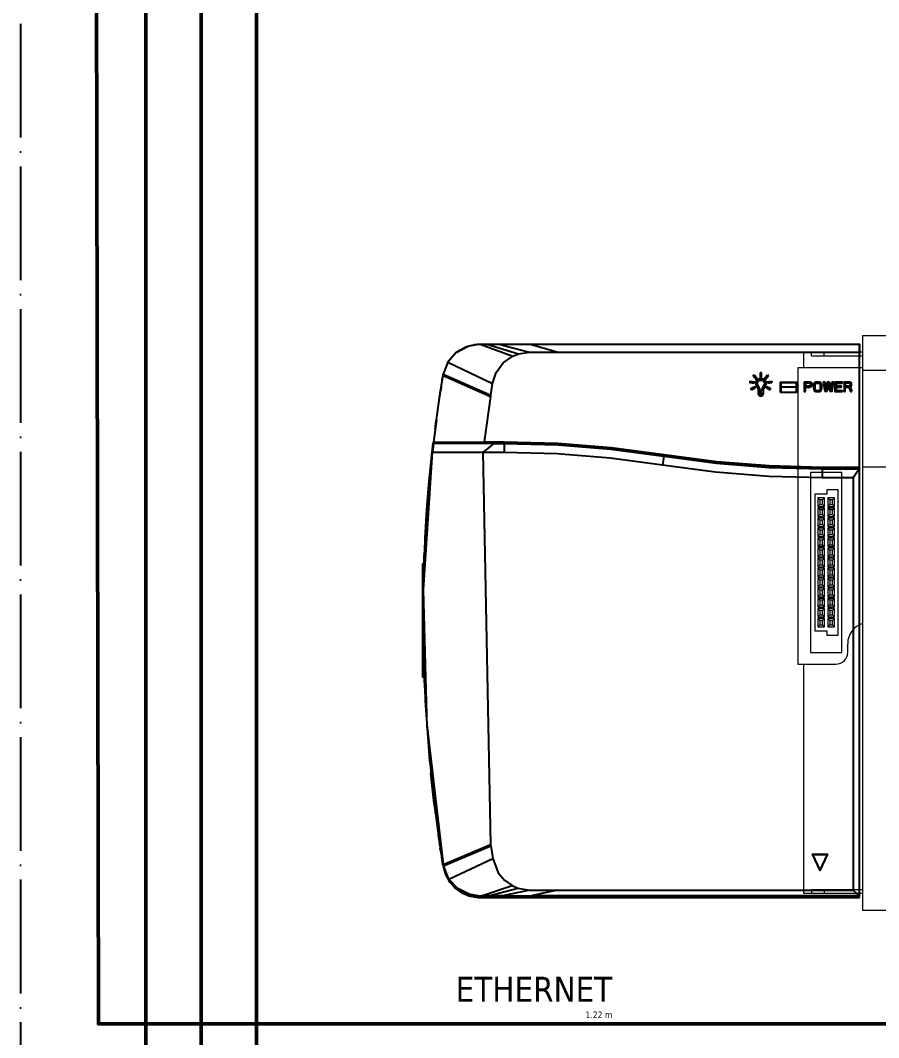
# Model space of a CAD drawing. Header units: millimetres. Extents: x 0 to 3780, y 0 to 2673.
# Drawn here: x 274.2 to 491.4, y 904.5 to 1162 of the extents above; entities that cross this region are included whole.
import ezdxf
from ezdxf.enums import TextEntityAlignment as Align

# ---------------------------------------------------------------- set-up
doc = ezdxf.new("R2010")
doc.units = ezdxf.units.MM
doc.linetypes.add('EPL_DASHDOT', pattern=[1, 0.8, -0.1, 0, -0.1])
for name, color, linetype, lineweight in [('AM_0', 7, 'Continuous', 5), ('AM_4', 3, 'Continuous', 5), ('EPLAN102', 7, 'Continuous', 5), ('EPLAN307', 134, 'EPL_DASHDOT', 5), ('EPLAN400', 5, 'Continuous', 5), ('EPLAN500', 7, 'Continuous', 5), ('EPLAN501', 7, 'Continuous', 5), ('EPLAN502', 7, 'Continuous', 5), ('EPLAN503', 7, 'Continuous', 5), ('EPLAN504', 7, 'Continuous', 5), ('EPLAN700', 12, 'Continuous', 5), ('EPLAN710', 5, 'Continuous', 5), ('EPLAN714', 7, 'Continuous', 5)]:
    doc.layers.add(name, color=color, linetype=linetype, lineweight=lineweight)
doc.styles.add('Tahoma', font='')
doc.styles.get('Tahoma').set_extended_font_data('Tahoma')

# ---------------------------------------------------------------- blocks, each defined once
blk = doc.blocks.new('EPLSYM_LibrarySPECIAL_Symbol2_Variant0_Placement1')
at = {"layer": 'EPLAN307', "lineweight": 25, "ltscale": 36}
blk.add_lwpolyline([(0, -1238.76), (720, -1238.76), (720, 0), (0, 0)], close=True, dxfattribs=at)
at = {"layer": 'EPLAN400', "color": 5, "style": 'Tahoma'}
blk.add_attdef('88_20010', text='', height=2.26, dxfattribs=at).set_placement((-1.5, -0.95), align=Align.TOP_RIGHT)
at = {"layer": 'EPLAN500', "color": 7, "style": 'Tahoma'}
blk.add_attdef('88_20027', text='', height=1.63, dxfattribs=at).set_placement((-1.5, -4.58), align=Align.TOP_RIGHT)
at = {"layer": 'EPLAN501', "color": 7, "style": 'Tahoma'}
blk.add_attdef('88_20011', text='', height=18.06, dxfattribs=at).set_placement((-1.5, -13.26), align=Align.TOP_RIGHT)
at = {"layer": 'EPLAN502', "color": 7, "style": 'Tahoma'}
blk.add_attdef('88_20025', text='', height=1.63, dxfattribs=at).set_placement((-1.5, -12.68), align=Align.TOP_RIGHT)
at = {"layer": 'EPLAN503', "color": 7, "style": 'Tahoma'}
blk.add_attdef('88_20024', text='', height=1.63, dxfattribs=at).set_placement((-1.5, -15.38), align=Align.TOP_RIGHT)
at = {"layer": 'EPLAN504', "color": 7, "style": 'Tahoma'}
blk.add_attdef('88_20901[1]', text='', height=1.63, dxfattribs=at).set_placement((-1.5, -7.28), align=Align.TOP_RIGHT)
blk = doc.blocks.new('EPLSYM_LibrarySPECIAL_Symbol202_Variant0_Placement43_3')
at = {"layer": 'EPLAN700', "color": 3, "lineweight": 50, "ltscale": 36}
blk.add_lwpolyline([(0, 0), (-0.29, -62.07), (-262.29, -62.07), (-263.05, 331.62), (235.56, 331.75)], dxfattribs=at)
at = {"layer": 'EPLAN710', "color": 5, "style": 'Tahoma'}
blk.add_attdef('17_20010', text='', height=2.26, dxfattribs=at).set_placement((-1, 9.1), align=Align.BOTTOM_LEFT)
at = {"layer": 'EPLAN714', "color": 7, "style": 'Tahoma'}
for tag, height, p in [('17_20027', 6.32, (-1, 6.4)), ('17_20250', 1.63, (-1, 3.7)), ('17_20011', 1.63, (-1, 1))]:
    blk.add_attdef(tag, text='', height=height, dxfattribs=at).set_placement(p, align=Align.BOTTOM_RIGHT)
blk = doc.blocks.new('EPLSYM_LibrarySPECIAL_Symbol202_Variant0_Placement43_9')
at = {"layer": 'EPLAN700', "color": 3, "lineweight": 50, "ltscale": 36}
blk.add_lwpolyline([(0, 0), (-0.77, -57.46), (-212.77, -57.46), (-212.77, 574.54), (273.07, 574.39)], dxfattribs=at)
at = {"layer": 'EPLAN710', "color": 5, "style": 'Tahoma'}
blk.add_attdef('17_20010', text='', height=2.26, dxfattribs=at).set_placement((-1, 9.1), align=Align.BOTTOM_LEFT)
at = {"layer": 'EPLAN714', "color": 7, "style": 'Tahoma'}
for tag, height, p in [('17_20027', 6.32, (-1, 6.4)), ('17_20250', 1.63, (-1, 3.7)), ('17_20011', 1.63, (-1, 1))]:
    blk.add_attdef(tag, text='', height=height, dxfattribs=at).set_placement(p, align=Align.BOTTOM_RIGHT)
blk = doc.blocks.new('EPLSYM_LibrarySPECIAL_Symbol202_Variant0_Placement43_10')
at = {"layer": 'EPLAN700', "color": 3, "lineweight": 50, "ltscale": 36}
blk.add_lwpolyline([(0, 0), (0, -80.23), (-197.18, -80.23), (-197.18, 776.99), (276.8, 776.99)], dxfattribs=at)
at = {"layer": 'EPLAN710', "color": 5, "style": 'Tahoma'}
blk.add_attdef('17_20010', text='', height=2.26, dxfattribs=at).set_placement((-1, 9.1), align=Align.BOTTOM_LEFT)
at = {"layer": 'EPLAN714', "color": 7, "style": 'Tahoma'}
for tag, height, p in [('17_20027', 6.32, (-1, 6.4)), ('17_20250', 1.63, (-1, 3.7)), ('17_20011', 1.63, (-1, 1))]:
    blk.add_attdef(tag, text='', height=height, dxfattribs=at).set_placement(p, align=Align.BOTTOM_RIGHT)
blk = doc.blocks.new('EPLSYM_LibrarySPECIAL_Symbol202_Variant0_Placement43_11')
at = {"layer": 'EPLAN700', "color": 3, "lineweight": 50, "ltscale": 36}
blk.add_lwpolyline([(0, 0), (0, -85.95), (-183.51, -85.95), (-183.51, 1000.05), (276.49, 1002.05)], dxfattribs=at)
at = {"layer": 'EPLAN710', "color": 5, "style": 'Tahoma'}
blk.add_attdef('17_20010', text='', height=2.26, dxfattribs=at).set_placement((-1, 9.1), align=Align.BOTTOM_LEFT)
at = {"layer": 'EPLAN714', "color": 7, "style": 'Tahoma'}
for tag, height, p in [('17_20027', 6.32, (-1, 6.4)), ('17_20250', 1.63, (-1, 3.7)), ('17_20011', 1.63, (-1, 1))]:
    blk.add_attdef(tag, text='', height=height, dxfattribs=at).set_placement(p, align=Align.BOTTOM_RIGHT)

msp = doc.modelspace()

# ---------------------------------------------------------------- linework, layer by layer
at = {"layer": 'AM_0'}
for p, q in [((497.23, 1082.08), (487.33, 1082.08)), ((487.33, 1082.08), (487.33, 936.8)), ((472.43, 1078.03), (472.43, 1074.02)), ((472.43, 1078.03), (487.33, 1078.03)), ((474.43, 1077.03), (474.43, 1078.03)), ((474.43, 1077.03), (487.33, 1077.03)), ((487.33, 1074.02), (470.93, 1074.02)), ((470.93, 1074.02), (470.93, 999.03)), ((497.23, 1073.38), (487.33, 1073.38)), ((487.33, 1048.99), (497.23, 1048.99)), ((482.09, 1047.55), (474.14, 1047.55)), ((474.14, 1047.55), (474.14, 1001.96)), ((482.09, 1001.96), (482.09, 1047.55)), ((481.19, 1043.12), (478.27, 1043.12)), ((478.27, 1043.12), (478.27, 1042.08)), ((481.19, 1006.39), (481.19, 1043.12)), ((475.27, 1042.08), (475.27, 1007.43)), ((478.27, 1042.08), (475.27, 1042.08)), ((476.52, 1040.58), (476.02, 1041.08)), ((476.02, 1041.08), (476.02, 1038.92)), ((477.67, 1041.08), (476.02, 1041.08)), ((476.52, 1040.58), (476.52, 1039.42)), ((477.18, 1040.58), (476.52, 1040.58)), ((477.18, 1040.58), (477.67, 1041.08)), ((477.18, 1039.42), (477.18, 1040.58)), ((477.67, 1038.92), (477.67, 1041.08)), ((480.21, 1041.08), (478.56, 1041.08)), ((478.56, 1041.08), (478.56, 1038.92)), ((479.06, 1040.58), (478.56, 1041.08)), ((479.72, 1040.58), (479.06, 1040.58)), ((479.06, 1040.58), (479.06, 1039.42)), ((479.72, 1040.58), (480.21, 1041.08)), ((479.72, 1039.42), (479.72, 1040.58)), ((480.21, 1038.92), (480.21, 1041.08)), ((476.52, 1039.42), (476.02, 1038.92)), ((476.02, 1038.92), (477.67, 1038.92)), ((476.02, 1038.54), (476.02, 1036.38)), ((477.67, 1038.54), (476.02, 1038.54)), ((476.52, 1038.04), (476.02, 1038.54)), ((476.52, 1039.42), (477.18, 1039.42)), ((476.52, 1038.04), (476.52, 1036.88)), ((477.18, 1038.04), (476.52, 1038.04)), ((477.18, 1039.42), (477.67, 1038.92)), ((477.18, 1038.04), (477.67, 1038.54)), ((477.18, 1036.88), (477.18, 1038.04)), ((477.67, 1036.38), (477.67, 1038.54)), ((479.06, 1039.42), (478.56, 1038.92)), ((478.56, 1038.92), (480.21, 1038.92)), ((478.56, 1038.54), (478.56, 1036.38)), ((480.21, 1038.54), (478.56, 1038.54)), ((479.06, 1038.04), (478.56, 1038.54)), ((479.06, 1039.42), (479.72, 1039.42)), ((479.06, 1038.04), (479.06, 1036.88)), ((479.72, 1038.04), (479.06, 1038.04)), ((479.72, 1039.42), (480.21, 1038.92)), ((479.72, 1038.04), (480.21, 1038.54)), ((479.72, 1036.88), (479.72, 1038.04)), ((480.21, 1036.38), (480.21, 1038.54)), ((476.52, 1036.88), (476.02, 1036.38)), ((476.02, 1036.38), (477.67, 1036.38)), ((476.02, 1036), (476.02, 1033.84)), ((477.67, 1036), (476.02, 1036)), ((476.52, 1035.5), (476.02, 1036)), ((476.52, 1036.88), (477.18, 1036.88)), ((476.52, 1035.5), (476.52, 1034.34)), ((477.18, 1035.5), (476.52, 1035.5)), ((477.18, 1036.88), (477.67, 1036.38)), ((477.18, 1035.5), (477.67, 1036)), ((477.18, 1034.34), (477.18, 1035.5)), ((477.67, 1033.84), (477.67, 1036)), ((479.06, 1036.88), (478.56, 1036.38)), ((478.56, 1036.38), (480.21, 1036.38)), ((479.06, 1035.5), (478.56, 1036)), ((478.56, 1036), (478.56, 1033.84)), ((480.21, 1036), (478.56, 1036)), ((479.06, 1036.88), (479.72, 1036.88)), ((479.06, 1035.5), (479.06, 1034.34)), ((479.72, 1035.5), (479.06, 1035.5)), ((479.72, 1036.88), (480.21, 1036.38)), ((479.72, 1035.5), (480.21, 1036)), ((479.72, 1034.34), (479.72, 1035.5)), ((480.21, 1033.84), (480.21, 1036)), ((476.52, 1034.34), (476.02, 1033.84)), ((476.02, 1033.84), (477.67, 1033.84)), ((476.02, 1033.46), (476.02, 1031.3)), ((477.67, 1033.46), (476.02, 1033.46)), ((476.52, 1032.96), (476.02, 1033.46)), ((476.52, 1034.34), (477.18, 1034.34)), ((476.52, 1032.96), (476.52, 1031.8)), ((477.18, 1032.96), (476.52, 1032.96)), ((477.18, 1034.34), (477.67, 1033.84)), ((477.18, 1032.96), (477.67, 1033.46)), ((477.18, 1031.8), (477.18, 1032.96)), ((477.67, 1031.3), (477.67, 1033.46)), ((479.06, 1034.34), (478.56, 1033.84)), ((478.56, 1033.84), (480.21, 1033.84)), ((480.21, 1033.46), (478.56, 1033.46)), ((478.56, 1033.46), (478.56, 1031.3)), ((479.06, 1032.96), (478.56, 1033.46)), ((479.06, 1034.34), (479.72, 1034.34)), ((479.72, 1032.96), (479.06, 1032.96)), ((479.06, 1032.96), (479.06, 1031.8)), ((479.72, 1034.34), (480.21, 1033.84)), ((479.72, 1032.96), (480.21, 1033.46)), ((479.72, 1031.8), (479.72, 1032.96)), ((480.21, 1031.3), (480.21, 1033.46)), ((476.52, 1031.8), (476.02, 1031.3)), ((476.02, 1031.3), (477.67, 1031.3)), ((476.52, 1030.42), (476.02, 1030.92)), ((476.02, 1030.92), (476.02, 1028.76)), ((477.67, 1030.92), (476.02, 1030.92)), ((476.52, 1031.8), (477.18, 1031.8)), ((476.52, 1030.42), (476.52, 1029.26)), ((477.18, 1030.42), (476.52, 1030.42)), ((477.18, 1031.8), (477.67, 1031.3)), ((477.18, 1030.42), (477.67, 1030.92)), ((477.18, 1029.26), (477.18, 1030.42)), ((477.67, 1028.76), (477.67, 1030.92)), ((479.06, 1031.8), (478.56, 1031.3)), ((478.56, 1031.3), (480.21, 1031.3)), ((478.56, 1030.92), (478.56, 1028.76)), ((480.21, 1030.92), (478.56, 1030.92)), ((479.06, 1030.42), (478.56, 1030.92)), ((479.06, 1031.8), (479.72, 1031.8)), ((479.06, 1030.42), (479.06, 1029.26)), ((479.72, 1030.42), (479.06, 1030.42)), ((479.72, 1031.8), (480.21, 1031.3)), ((479.72, 1030.42), (480.21, 1030.92)), ((479.72, 1029.26), (479.72, 1030.42)), ((480.21, 1028.76), (480.21, 1030.92)), ((476.52, 1029.26), (476.02, 1028.76)), ((476.02, 1028.76), (477.67, 1028.76)), ((476.02, 1028.38), (476.02, 1026.22)), ((477.67, 1028.38), (476.02, 1028.38)), ((476.52, 1027.88), (476.02, 1028.38)), ((476.52, 1029.26), (477.18, 1029.26)), ((476.52, 1027.88), (476.52, 1026.72)), ((477.18, 1027.88), (476.52, 1027.88)), ((477.18, 1029.26), (477.67, 1028.76)), ((477.18, 1027.88), (477.67, 1028.38)), ((477.18, 1026.72), (477.18, 1027.88)), ((477.67, 1026.22), (477.67, 1028.38)), ((479.06, 1029.26), (478.56, 1028.76)), ((478.56, 1028.76), (480.21, 1028.76)), ((480.21, 1028.38), (478.56, 1028.38)), ((478.56, 1028.38), (478.56, 1026.22)), ((479.06, 1027.88), (478.56, 1028.38)), ((479.06, 1029.26), (479.72, 1029.26)), ((479.72, 1027.88), (479.06, 1027.88)), ((479.06, 1027.88), (479.06, 1026.72)), ((479.72, 1029.26), (480.21, 1028.76)), ((479.72, 1027.88), (480.21, 1028.38)), ((479.72, 1026.72), (479.72, 1027.88)), ((480.21, 1026.22), (480.21, 1028.38)), ((476.52, 1026.72), (476.02, 1026.22)), ((476.02, 1026.22), (477.67, 1026.22)), ((477.67, 1025.84), (476.02, 1025.84)), ((476.02, 1025.84), (476.02, 1023.68)), ((476.52, 1025.34), (476.02, 1025.84)), ((476.52, 1026.72), (477.18, 1026.72)), ((477.18, 1025.34), (476.52, 1025.34)), ((476.52, 1025.34), (476.52, 1024.18)), ((477.18, 1026.72), (477.67, 1026.22)), ((477.18, 1025.34), (477.67, 1025.84)), ((477.18, 1024.18), (477.18, 1025.34)), ((477.67, 1023.68), (477.67, 1025.84)), ((479.06, 1026.72), (478.56, 1026.22)), ((478.56, 1026.22), (480.21, 1026.22)), ((479.06, 1025.34), (478.56, 1025.84)), ((478.56, 1025.84), (478.56, 1023.68)), ((480.21, 1025.84), (478.56, 1025.84)), ((479.06, 1026.72), (479.72, 1026.72)), ((479.06, 1025.34), (479.06, 1024.18)), ((479.72, 1025.34), (479.06, 1025.34)), ((479.72, 1026.72), (480.21, 1026.22)), ((479.72, 1025.34), (480.21, 1025.84)), ((479.72, 1024.18), (479.72, 1025.34)), ((480.21, 1023.68), (480.21, 1025.84)), ((476.52, 1024.18), (476.02, 1023.68)), ((476.02, 1023.68), (477.67, 1023.68)), ((476.52, 1022.8), (476.02, 1023.3)), ((476.02, 1023.3), (476.02, 1021.14)), ((477.67, 1023.3), (476.02, 1023.3)), ((476.52, 1024.18), (477.18, 1024.18)), ((476.52, 1022.8), (476.52, 1021.64)), ((477.18, 1022.8), (476.52, 1022.8)), ((477.18, 1024.18), (477.67, 1023.68)), ((477.18, 1022.8), (477.67, 1023.3)), ((477.18, 1021.64), (477.18, 1022.8)), ((477.67, 1021.14), (477.67, 1023.3)), ((479.06, 1024.18), (478.56, 1023.68)), ((478.56, 1023.68), (480.21, 1023.68)), ((480.21, 1023.3), (478.56, 1023.3)), ((478.56, 1023.3), (478.56, 1021.14)), ((479.06, 1022.8), (478.56, 1023.3)), ((479.06, 1024.18), (479.72, 1024.18)), ((479.72, 1022.8), (479.06, 1022.8)), ((479.06, 1022.8), (479.06, 1021.64)), ((479.72, 1024.18), (480.21, 1023.68)), ((479.72, 1022.8), (480.21, 1023.3)), ((479.72, 1021.64), (479.72, 1022.8)), ((480.21, 1021.14), (480.21, 1023.3)), ((476.52, 1021.64), (476.02, 1021.14)), ((476.02, 1021.14), (477.67, 1021.14)), ((476.02, 1020.76), (476.02, 1018.6)), ((477.67, 1020.76), (476.02, 1020.76)), ((476.52, 1020.26), (476.02, 1020.76)), ((476.52, 1021.64), (477.18, 1021.64)), ((476.52, 1020.26), (476.52, 1019.1)), ((477.18, 1020.26), (476.52, 1020.26)), ((477.18, 1021.64), (477.67, 1021.14)), ((477.18, 1020.26), (477.67, 1020.76)), ((477.18, 1019.1), (477.18, 1020.26)), ((477.67, 1018.6), (477.67, 1020.76)), ((479.06, 1021.64), (478.56, 1021.14)), ((478.56, 1021.14), (480.21, 1021.14)), ((478.56, 1020.76), (478.56, 1018.6)), ((480.21, 1020.76), (478.56, 1020.76)), ((479.06, 1020.26), (478.56, 1020.76)), ((479.06, 1021.64), (479.72, 1021.64)), ((479.06, 1020.26), (479.06, 1019.1)), ((479.72, 1020.26), (479.06, 1020.26)), ((479.72, 1021.64), (480.21, 1021.14)), ((479.72, 1020.26), (480.21, 1020.76)), ((479.72, 1019.1), (479.72, 1020.26)), ((480.21, 1018.6), (480.21, 1020.76)), ((476.52, 1019.1), (476.02, 1018.6)), ((476.02, 1018.6), (477.67, 1018.6)), ((477.67, 1018.22), (476.02, 1018.22)), ((476.02, 1018.22), (476.02, 1016.06)), ((476.52, 1017.72), (476.02, 1018.22)), ((476.52, 1019.1), (477.18, 1019.1)), ((477.18, 1017.72), (476.52, 1017.72)), ((476.52, 1017.72), (476.52, 1016.56)), ((477.18, 1019.1), (477.67, 1018.6)), ((477.18, 1017.72), (477.67, 1018.22)), ((477.18, 1016.56), (477.18, 1017.72)), ((477.67, 1016.06), (477.67, 1018.22)), ((479.06, 1019.1), (478.56, 1018.6)), ((478.56, 1018.6), (480.21, 1018.6)), ((480.21, 1018.22), (478.56, 1018.22)), ((478.56, 1018.22), (478.56, 1016.06)), ((479.06, 1017.72), (478.56, 1018.22)), ((479.06, 1019.1), (479.72, 1019.1)), ((479.72, 1017.72), (479.06, 1017.72)), ((479.06, 1017.72), (479.06, 1016.56)), ((479.72, 1019.1), (480.21, 1018.6)), ((479.72, 1017.72), (480.21, 1018.22)), ((479.72, 1016.56), (479.72, 1017.72)), ((480.21, 1016.06), (480.21, 1018.22)), ((476.52, 1016.56), (476.02, 1016.06)), ((476.02, 1016.06), (477.67, 1016.06)), ((476.52, 1015.18), (476.02, 1015.68)), ((476.02, 1015.68), (476.02, 1013.52)), ((477.67, 1015.68), (476.02, 1015.68)), ((476.52, 1016.56), (477.18, 1016.56)), ((477.18, 1015.18), (476.52, 1015.18)), ((476.52, 1015.18), (476.52, 1014.02)), ((477.18, 1016.56), (477.67, 1016.06)), ((477.18, 1015.18), (477.67, 1015.68)), ((477.18, 1014.02), (477.18, 1015.18)), ((477.67, 1013.52), (477.67, 1015.68)), ((479.06, 1016.56), (478.56, 1016.06)), ((478.56, 1016.06), (480.21, 1016.06)), ((480.21, 1015.68), (478.56, 1015.68)), ((478.56, 1015.68), (478.56, 1013.52)), ((479.06, 1015.18), (478.56, 1015.68)), ((479.06, 1016.56), (479.72, 1016.56)), ((479.72, 1015.18), (479.06, 1015.18)), ((479.06, 1015.18), (479.06, 1014.02)), ((479.72, 1016.56), (480.21, 1016.06)), ((479.72, 1015.18), (480.21, 1015.68)), ((479.72, 1014.02), (479.72, 1015.18)), ((480.21, 1013.52), (480.21, 1015.68)), ((476.52, 1014.02), (476.02, 1013.52)), ((476.02, 1013.52), (477.67, 1013.52)), ((477.67, 1013.14), (476.02, 1013.14)), ((476.02, 1013.14), (476.02, 1010.98)), ((476.52, 1012.64), (476.02, 1013.14)), ((476.52, 1014.02), (477.18, 1014.02)), ((477.18, 1012.64), (476.52, 1012.64)), ((476.52, 1012.64), (476.52, 1011.48)), ((477.18, 1014.02), (477.67, 1013.52)), ((477.18, 1012.64), (477.67, 1013.14)), ((477.18, 1011.48), (477.18, 1012.64)), ((477.67, 1010.98), (477.67, 1013.14)), ((479.06, 1014.02), (478.56, 1013.52)), ((478.56, 1013.52), (480.21, 1013.52)), ((480.21, 1013.14), (478.56, 1013.14)), ((478.56, 1013.14), (478.56, 1010.98)), ((479.06, 1012.64), (478.56, 1013.14)), ((479.06, 1014.02), (479.72, 1014.02)), ((479.72, 1012.64), (479.06, 1012.64)), ((479.06, 1012.64), (479.06, 1011.48)), ((479.72, 1014.02), (480.21, 1013.52)), ((479.72, 1012.64), (480.21, 1013.14)), ((479.72, 1011.48), (479.72, 1012.64)), ((480.21, 1010.98), (480.21, 1013.14)), ((476.52, 1011.48), (476.02, 1010.98)), ((476.02, 1010.98), (477.67, 1010.98)), ((476.02, 1010.6), (476.02, 1008.44)), ((477.67, 1010.6), (476.02, 1010.6)), ((476.52, 1010.1), (476.02, 1010.6)), ((476.52, 1011.48), (477.18, 1011.48)), ((476.52, 1010.1), (476.52, 1008.94)), ((477.18, 1010.1), (476.52, 1010.1)), ((477.18, 1011.48), (477.67, 1010.98)), ((477.18, 1010.1), (477.67, 1010.6)), ((477.18, 1008.94), (477.18, 1010.1)), ((477.67, 1008.44), (477.67, 1010.6)), ((479.06, 1011.48), (478.56, 1010.98)), ((478.56, 1010.98), (480.21, 1010.98)), ((480.21, 1010.6), (478.56, 1010.6)), ((478.56, 1010.6), (478.56, 1008.44)), ((479.06, 1010.1), (478.56, 1010.6)), ((479.06, 1011.48), (479.72, 1011.48)), ((479.72, 1010.1), (479.06, 1010.1)), ((479.06, 1010.1), (479.06, 1008.94)), ((479.72, 1011.48), (480.21, 1010.98)), ((479.72, 1010.1), (480.21, 1010.6)), ((479.72, 1008.94), (479.72, 1010.1)), ((480.21, 1008.44), (480.21, 1010.6)), ((475.27, 1007.43), (478.27, 1007.43)), ((476.52, 1008.94), (476.02, 1008.44)), ((476.02, 1008.44), (477.67, 1008.44)), ((476.52, 1008.94), (477.18, 1008.94)), ((477.18, 1008.94), (477.67, 1008.44)), ((478.27, 1007.43), (478.27, 1006.39)), ((479.06, 1008.94), (478.56, 1008.44)), ((478.56, 1008.44), (480.21, 1008.44)), ((479.06, 1008.94), (479.72, 1008.94)), ((479.72, 1008.94), (480.21, 1008.44)), ((478.27, 1006.39), (481.19, 1006.39)), ((483.58, 1002.03), (483.58, 1004.2)), ((474.14, 1001.96), (482.09, 1001.96)), ((470.93, 999.03), (480.58, 999.03)), ((472.43, 999.03), (472.43, 941.03)), ((472.43, 941.03), (487.33, 941.03)), ((474.43, 942.03), (487.33, 942.03)), ((474.43, 942.03), (474.43, 941.03)), ((487.33, 936.8), (497.23, 936.8))]:
    msp.add_line(p, q, dxfattribs=at)
for centre, radius, start, end in [((488.93, 1004.2), 5.35, 107.4015, 180), ((480.58, 1002.03), 3, 270, 0)]:
    msp.add_arc(centre, radius, start, end, dxfattribs=at)
at = {"layer": 'AM_4'}
for p, q in [((477.61, 1077.03), (477.61, 1078.03)), ((477.61, 942.03), (477.61, 941.03))]:
    msp.add_line(p, q, dxfattribs=at)
at = {"layer": 'EPLAN102', "lineweight": 25, "ltscale": 36}
for p, q in [((385.82, 1078.6), (386.26, 1078.97)), ((386.91, 1079.19), (387.13, 1079.36)), ((387.3, 1079.43), (387.37, 1079.45)), ((387.43, 1079.47), (387.51, 1079.5)), ((387.51, 1079.5), (387.56, 1079.51)), ((387.81, 1079.59), (389.05, 1079.88)), ((388.12, 1079.66), (388.59, 1079.79)), ((388.59, 1079.79), (388.88, 1079.84)), ((389.21, 1079.89), (389.55, 1079.95)), ((390.55, 1080), (486.59, 1080)), ((390.55, 1080), (398.83, 1076.99)), ((391.09, 1080), (391.59, 1080)), ((392.24, 1080), (400.28, 1077.57)), ((392.75, 1080), (393.07, 1080)), ((395.34, 1080), (403.1, 1078)), ((398.59, 1080), (399.59, 1080)), ((402.09, 1080), (403.09, 1080)), ((403.24, 1080), (410.34, 1078)), ((411.09, 1080), (412.09, 1080)), ((414.59, 1080), (424.59, 1080)), ((427.09, 1080), (437.09, 1080)), ((439.59, 1080), (449.59, 1080)), ((382.89, 1076.12), (384.55, 1077.86)), ((396.42, 1075.26), (398.83, 1076.99)), ((398.83, 1076.99), (400.28, 1077.57)), ((400.28, 1077.57), (403.1, 1078)), ((403.1, 1078), (486.59, 1078)), ((382.42, 1075.42), (382.89, 1076.12)), ((380.3, 1066.46), (381.18, 1072.05)), ((459.92, 1072.28), (460.65, 1071.4)), ((460.38, 1071.17), (460.65, 1071.4)), ((460.67, 1070.94), (461.26, 1071.28)), ((461.26, 1071.28), (461.93, 1071.28)), ((461.41, 1072.82), (461.77, 1072.82)), ((461.77, 1071.68), (461.77, 1072.82)), ((461.93, 1071.28), (462.52, 1070.94)), ((462.81, 1071.17), (463.55, 1072.04)), ((463.27, 1072.28), (463.55, 1072.04)), ((380.73, 1069.24), (380.86, 1070.1)), ((380.86, 1070.1), (380.97, 1070.73)), ((380.86, 1070.1), (380.97, 1070.73)), ((458.85, 1070.67), (459.97, 1070.47)), ((459.24, 1068.43), (460.23, 1069)), ((459.91, 1070.11), (459.97, 1070.47)), ((460.05, 1069.32), (460.23, 1069)), ((460.33, 1070.37), (460.67, 1070.94)), ((460.63, 1069.1), (460.8, 1068.87)), ((460.67, 1070.27), (460.92, 1070.69)), ((460.8, 1068.87), (460.9, 1068.61)), ((460.89, 1069.35), (461.11, 1069.04)), ((460.9, 1068.61), (460.93, 1068.32)), ((460.92, 1070.69), (461.35, 1070.93)), ((461.35, 1070.93), (461.84, 1070.93)), ((461.84, 1070.93), (462.27, 1070.69)), ((461.94, 1068.69), (462.08, 1069.04)), ((462.08, 1069.04), (462.3, 1069.35)), ((462.27, 1070.69), (462.52, 1070.27)), ((462.29, 1068.61), (462.39, 1068.87)), ((462.3, 1069.35), (462.53, 1069.78)), ((462.39, 1068.87), (462.56, 1069.1)), ((462.52, 1070.94), (462.86, 1070.37)), ((462.52, 1070.27), (462.53, 1069.78)), ((462.56, 1069.1), (462.88, 1069.69)), ((462.86, 1070.37), (462.88, 1069.69)), ((463.14, 1069.32), (464.13, 1068.75)), ((463.28, 1070.11), (464.4, 1070.31)), ((463.95, 1068.43), (464.13, 1068.75)), ((464.34, 1070.67), (464.4, 1070.31)), ((466.59, 1067.87), (466.59, 1070.37)), ((466.62, 1069.24), (470.57, 1069.24)), ((472.59, 1070.49), (473.84, 1070.49)), ((472.91, 1070.22), (473.9, 1070.22)), ((473.84, 1070.49), (474.11, 1070.44)), ((473.84, 1069.11), (474.11, 1069.16)), ((473.9, 1070.22), (474.05, 1070.17)), ((473.9, 1069.43), (474.05, 1069.48)), ((474.05, 1070.17), (474.16, 1070.06)), ((474.05, 1069.48), (474.16, 1069.59)), ((474.11, 1070.44), (474.31, 1070.28)), ((474.11, 1069.16), (474.31, 1069.32)), ((474.94, 1069.64), (474.99, 1069.9)), ((474.99, 1069.9), (475.09, 1070.12)), ((474.99, 1068.58), (475.09, 1068.36)), ((475.09, 1070.12), (475.3, 1070.33)), ((475.25, 1069.64), (475.3, 1069.85)), ((475.3, 1070.33), (475.51, 1070.44)), ((475.3, 1069.85), (475.41, 1070.01)), ((475.3, 1068.63), (475.41, 1068.47)), ((475.41, 1070.01), (475.56, 1070.12)), ((475.41, 1068.47), (475.56, 1068.36)), ((475.51, 1070.44), (475.77, 1070.49)), ((475.56, 1070.12), (475.77, 1070.17)), ((475.77, 1070.49), (476.19, 1070.49)), ((475.77, 1070.17), (476.19, 1070.17)), ((476.19, 1070.49), (476.45, 1070.44)), ((476.19, 1070.17), (476.4, 1070.12)), ((476.4, 1070.12), (476.55, 1070.01)), ((476.4, 1068.36), (476.55, 1068.47)), ((476.45, 1070.44), (476.66, 1070.33)), ((476.55, 1070.01), (476.66, 1069.85)), ((476.55, 1068.47), (476.66, 1068.63)), ((476.66, 1070.33), (476.87, 1070.12)), ((476.66, 1069.85), (476.71, 1069.64)), ((476.66, 1068.63), (476.71, 1068.84)), ((476.71, 1068.84), (476.71, 1069.64)), ((480.36, 1070.49), (482.23, 1070.49)), ((480.67, 1070.17), (482.23, 1070.17)), ((480.67, 1069.16), (482.02, 1069.16)), ((482.02, 1069.16), (482.02, 1069.48)), ((482.23, 1070.17), (482.23, 1070.49)), ((482.65, 1070.49), (483.9, 1070.49)), ((482.96, 1070.22), (483.95, 1070.22)), ((483.84, 1069.11), (484.26, 1067.99)), ((483.9, 1070.49), (484.16, 1070.44)), ((483.95, 1070.22), (484.11, 1070.17)), ((483.95, 1069.43), (484.11, 1069.48)), ((484.11, 1070.17), (484.21, 1070.06)), ((484.11, 1069.48), (484.21, 1069.59)), ((484.16, 1070.44), (484.37, 1070.28)), ((484.21, 1070.06), (484.26, 1069.9)), ((484.21, 1069.59), (484.26, 1069.75)), ((484.26, 1069.75), (484.26, 1069.9)), ((379.5, 1060.86), (380.3, 1066.46)), ((380.03, 1064.54), (380.29, 1066.38)), ((380.29, 1066.38), (380.3, 1066.43)), ((380.31, 1066.53), (380.44, 1067.37)), ((380.42, 1067.22), (380.46, 1067.52)), ((461.26, 1066.91), (461.59, 1066.82)), ((461.29, 1067.72), (461.89, 1067.72)), ((461.33, 1067.33), (461.44, 1067.22)), ((461.44, 1067.22), (461.59, 1067.18)), ((461.59, 1066.82), (461.92, 1066.91)), ((461.92, 1066.91), (462.17, 1067.15)), ((475.09, 1068.36), (475.3, 1068.15)), ((475.3, 1068.15), (475.51, 1068.04)), ((475.51, 1068.04), (475.77, 1067.99)), ((475.56, 1068.36), (475.77, 1068.31)), ((475.77, 1068.31), (476.19, 1068.31)), ((475.77, 1067.99), (476.19, 1067.99)), ((476.19, 1068.31), (476.4, 1068.36)), ((476.19, 1067.99), (476.45, 1068.04)), ((476.45, 1068.04), (476.66, 1068.15)), ((476.66, 1068.15), (476.87, 1068.36)), ((482.23, 1067.99), (482.23, 1068.31)), ((484.26, 1067.99), (484.63, 1067.99)), ((379.48, 1060.7), (379.49, 1060.78)), ((379.21, 1058.52), (379.48, 1060.7)), ((378.75, 1054.98), (394.07, 1054.86)), ((378.76, 1055), (378.79, 1055.24)), ((387.49, 1055), (396.68, 1055)), ((387.77, 1055), (387.84, 1055)), ((387.84, 1055), (392.34, 1055)), ((392.34, 1055), (392.42, 1055)), ((394.07, 1054.86), (396.68, 1054.86)), ((396.68, 1055.31), (410.22, 1054.95)), ((396.68, 1055), (396.68, 1055.31)), ((396.68, 1055), (410.2, 1054.65)), ((403.44, 1054.83), (410.2, 1054.65)), ((410.2, 1054.65), (423.69, 1053.57)), ((410.2, 1054.51), (423.67, 1053.43)), ((410.22, 1054.95), (423.72, 1053.88)), ((416.95, 1054.11), (423.69, 1053.57)), ((423.67, 1053.43), (437.07, 1051.65)), ((423.69, 1053.57), (437.1, 1051.79)), ((423.72, 1053.88), (437.14, 1052.09)), ((377.72, 1045.42), (378.46, 1052.67)), ((410.08, 1052.31), (423.44, 1051.25)), ((423.44, 1051.25), (436.72, 1049.48)), ((430.39, 1052.68), (437.09, 1051.79)), ((437.1, 1051.79), (450.37, 1050.02)), ((437.14, 1052.09), (450.4, 1050.32)), ((450.35, 1049.88), (463.7, 1048.81)), ((450.37, 1050.02), (457.04, 1049.49)), ((450.37, 1050.02), (463.71, 1048.95)), ((450.4, 1050.32), (463.73, 1049.26)), ((463.7, 1048.81), (477.09, 1048.46)), ((463.71, 1048.95), (470.4, 1048.78)), ((463.71, 1048.95), (477.1, 1048.6)), ((463.73, 1049.26), (477.09, 1048.91)), ((477.1, 1048.6), (482.59, 1048.6)), ((481.59, 1048.84), (486.59, 1048.84)), ((481.59, 1048.8), (481.59, 1048.84)), ((481.59, 1048.8), (482.59, 1048.8)), ((484.59, 1048.8), (486.59, 1048.8)), ((484.59, 1048.78), (486.59, 1048.78)), ((484.59, 1048.6), (486.59, 1048.6)), ((484.92, 1046.26), (486.45, 1048.44)), ((450.12, 1047.69), (463.59, 1046.62)), ((463.59, 1046.62), (477.09, 1046.26)), ((376.18, 1016.97), (376.65, 1030.3)), ((376.65, 1030.3), (376.65, 1030.88)), ((376.45, 1026.35), (376.56, 1027.81)), ((376.36, 1024.25), (376.38, 1024.8)), ((376.37, 1024.6), (376.38, 1024.8)), ((376.38, 1024.8), (376.39, 1025)), ((376.39, 1025), (376.53, 1026.95)), ((376.39, 1025.04), (376.45, 1026.35)), ((376, 1022.76), (376.07, 1022.76)), ((376.13, 1015.33), (376.33, 1023.5)), ((376.33, 1023.5), (376.35, 1023.96)), ((376.34, 1021.6), (376.35, 1023.96)), ((376.35, 1023.96), (376.36, 1024.25)), ((376.12, 1014.5), (376.13, 1014.9)), ((376.12, 1012.06), (376.12, 1014.5)), ((376.12, 1005.5), (376.12, 1006.28)), ((376.12, 1005.5), (376.18, 1002.9)), ((376.12, 1005.5), (376.22, 1000.12)), ((376, 999.67), (376.07, 999.67)), ((376.22, 1000.12), (376.25, 999.29)), ((376.25, 999), (376.26, 998.92)), ((376.26, 998.92), (376.26, 1001.2)), ((376.26, 998.92), (376.46, 995.64)), ((376.26, 998.9), (376.39, 995)), ((376.29, 997.93), (376.33, 996.5)), ((376.32, 996.97), (376.33, 996.5)), ((376, 995.71), (376.07, 995.71)), ((376.36, 995.75), (376.38, 995.2)), ((376.38, 995.2), (376.39, 995)), ((376.39, 995), (376.58, 992.16)), ((376.65, 990.3), (376.65, 989.72)), ((376.65, 989.72), (377.66, 975.85)), ((377.17, 982.96), (381.26, 948.31)), ((377.66, 975.85), (379.16, 962.03)), ((377.71, 975.34), (377.81, 973.93)), ((377.73, 975.18), (377.81, 973.93)), ((377.81, 973.95), (377.81, 973.93)), ((377.81, 973.93), (377.87, 973.93)), ((378.91, 963.75), (379.92, 956.15)), ((378.93, 963.65), (378.94, 963.55)), ((378.94, 963.55), (379.27, 961.08)), ((378.94, 963.55), (378.98, 963.21)), ((379.16, 962.03), (381.18, 948.27)), ((379.92, 956.15), (381.08, 948.57)), ((379.95, 955.94), (379.98, 955.74)), ((379.98, 955.74), (380.39, 953.02)), ((380.33, 953.46), (380.43, 952.72)), ((380.36, 953.24), (380.46, 952.49)), ((380.43, 952.72), (380.46, 952.49)), ((380.56, 951.86), (380.69, 951)), ((380.69, 951), (380.83, 950.14)), ((380.83, 950.14), (381.07, 948.61)), ((474.68, 950.9), (474.74, 950.87)), ((476.59, 946.88), (478.45, 950.87)), ((478.45, 950.87), (478.51, 950.9)), ((380.93, 949.51), (380.96, 949.29)), ((381.74, 945.96), (382.71, 944.13)), ((395.17, 946.24), (396.72, 944.39)), ((382.69, 944.65), (382.89, 944.19)), ((382.89, 944.19), (384.91, 942.29)), ((486.59, 941), (486.59, 942.5)), ((386.2, 941.06), (386.26, 941.03)), ((386.26, 941.03), (387.72, 940.43)), ((387.72, 940.43), (388.03, 940.34)), ((388.03, 940.34), (388.26, 940.28)), ((388.9, 940.14), (390.09, 940.01)), ((390.55, 940), (486.59, 940)), ((390.58, 940.41), (390.89, 940.41)), ((391.09, 940), (391.23, 940)), ((391.55, 940), (392.49, 940)), ((391.59, 940), (392.09, 940)), ((392.49, 940), (399.59, 940)), ((402.09, 940), (412.09, 940)), ((403.19, 941.85), (484.92, 941.85)), ((414.59, 940), (424.59, 940)), ((426.52, 940.3), (426.52, 940)), ((426.59, 940), (426.59, 940.3)), ((427.09, 940), (437.09, 940)), ((439.59, 940), (449.59, 940)), ((486.44, 940.44), (486.45, 940.44)), ((486.59, 940), (486.59, 940.3))]:
    msp.add_line(p, q, dxfattribs=at)
for points in [[(387.13, 1079.36), (384.55, 1077.86), (387.37, 1079.45)], [(386.26, 1078.97), (387.13, 1079.36), (387.3, 1079.43)], [(390.55, 1080), (387.37, 1079.45), (387.81, 1079.59)], [(389.55, 1079.95), (390.55, 1080), (389.05, 1079.88)], [(486.59, 949.09), (486.59, 1080), (486.59, 1077.5)], [(384.55, 1077.86), (382.42, 1075.42), (393.72, 1070.05)], [(382.42, 1075.42), (381.24, 1072.39), (393.25, 1067.11)], [(393.2, 1066.79), (393.25, 1067.11), (393.72, 1070.05), (394.66, 1072.87), (396.42, 1075.26)], [(380.97, 1070.73), (381, 1070.95), (381.18, 1072.05), (381.18, 1072.04)], [(381.2, 1072.16), (381.18, 1072.05), (393.2, 1066.79)], [(381.2, 1072.16), (381.22, 1072.28), (381.24, 1072.39)], [(459.92, 1072.28), (459.64, 1072.04), (460.38, 1071.17)], [(461.41, 1072.82), (461.41, 1071.68), (461.77, 1071.68)], [(462.81, 1071.17), (462.54, 1071.4), (463.27, 1072.28)], [(380.59, 1068.38), (380.73, 1069.24), (380.59, 1068.38)], [(458.85, 1070.67), (458.79, 1070.31), (459.91, 1070.11)], [(459.24, 1068.43), (459.06, 1068.75), (460.05, 1069.32)], [(460.33, 1070.37), (460.31, 1069.69), (460.63, 1069.1)], [(460.67, 1070.27), (460.66, 1069.78), (460.89, 1069.35)], [(461.11, 1069.04), (461.25, 1068.69), (461.29, 1068.32)], [(461.89, 1068.08), (461.89, 1068.32), (461.94, 1068.69)], [(462.17, 1067.15), (462.25, 1067.48), (462.25, 1068.32), (462.29, 1068.61)], [(463.14, 1069.32), (462.96, 1069), (463.95, 1068.43)], [(463.28, 1070.11), (463.22, 1070.47), (464.34, 1070.67)], [(466.62, 1070.34), (466.59, 1070.37), (470.59, 1070.37)], [(466.62, 1070.34), (470.57, 1070.34), (470.57, 1067.9), (470.59, 1067.87), (470.59, 1070.37), (470.57, 1070.34)], [(466.62, 1070.34), (466.62, 1067.9), (470.57, 1067.9)], [(472.59, 1070.49), (472.59, 1067.99), (472.91, 1067.99)], [(472.91, 1070.22), (472.91, 1069.43), (473.9, 1069.43)], [(472.91, 1067.99), (472.91, 1069.11), (473.84, 1069.11)], [(474.16, 1069.59), (474.21, 1069.75), (474.21, 1069.9), (474.16, 1070.06)], [(474.31, 1069.32), (474.47, 1069.53), (474.52, 1069.69), (474.52, 1069.9), (474.47, 1070.06), (474.31, 1070.28)], [(474.94, 1069.64), (474.94, 1068.84), (474.99, 1068.58)], [(475.25, 1069.64), (475.25, 1068.84), (475.3, 1068.63)], [(476.87, 1068.36), (476.97, 1068.58), (477.02, 1068.84), (477.02, 1069.64), (476.97, 1069.9), (476.87, 1070.12)], [(477.75, 1070.49), (478.06, 1068.58), (478.48, 1070.49), (478.9, 1070.49), (479.31, 1068.58), (479.63, 1070.49), (479.94, 1070.49), (479.52, 1067.99), (479.11, 1067.99), (478.69, 1070.01), (478.27, 1067.99), (477.86, 1067.99), (477.44, 1070.49), (477.75, 1070.49)], [(480.36, 1070.49), (480.36, 1067.99), (482.23, 1067.99)], [(480.67, 1070.17), (480.67, 1069.48), (482.02, 1069.48)], [(480.67, 1069.16), (480.67, 1068.31), (482.23, 1068.31)], [(482.65, 1070.49), (482.65, 1067.99), (482.96, 1067.99)], [(482.96, 1070.22), (482.96, 1069.43), (483.95, 1069.43)], [(482.96, 1067.99), (482.96, 1069.11), (483.84, 1069.11)], [(484.37, 1069.32), (484.16, 1069.21), (484.63, 1067.99)], [(484.37, 1069.32), (484.52, 1069.53), (484.57, 1069.69), (484.57, 1069.9), (484.52, 1070.06), (484.37, 1070.28)], [(380.46, 1067.52), (380.5, 1067.75), (380.59, 1068.38)], [(393.2, 1066.79), (391.59, 1055.31), (396.68, 1055.31)], [(460.93, 1068.32), (460.93, 1067.48), (461.02, 1067.15), (461.26, 1066.91)], [(461.29, 1068.32), (461.29, 1068.08), (461.89, 1068.08)], [(461.29, 1067.72), (461.29, 1067.48), (461.33, 1067.33)], [(461.59, 1067.18), (461.74, 1067.22), (461.85, 1067.33)], [(461.85, 1067.33), (461.89, 1067.48), (461.89, 1067.72)], [(466.62, 1067.9), (466.59, 1067.87), (470.59, 1067.87)], [(379.5, 1060.86), (378.79, 1055.24), (391.59, 1055.31)], [(378.55, 1052.66), (378.46, 1052.67), (378.73, 1055)], [(378.75, 1054.98), (378.55, 1052.66), (391.24, 1052.66)], [(378.75, 1054.98), (378.73, 1055), (387.49, 1055)], [(394.07, 1054.86), (391.3, 1052.66), (396.68, 1052.66)], [(396.68, 1055), (396.68, 1054.86), (410.2, 1054.51)], [(396.68, 1054.86), (396.68, 1052.66), (410.08, 1052.31)], [(377.17, 982.96), (376.26, 1017.84), (378.55, 1052.66)], [(391.3, 1052.66), (391.24, 1052.66), (393.22, 953.4)], [(437.07, 1051.65), (436.72, 1049.48), (450.12, 1047.69)], [(437.1, 1051.79), (437.07, 1051.65), (450.35, 1049.88)], [(437.14, 1052.09), (437.09, 1051.79), (443.73, 1050.9)], [(477.09, 1048.6), (477.09, 1048.91), (486.59, 1048.91)], [(477.1, 1048.6), (477.09, 1048.46), (486.45, 1048.46)], [(477.09, 1048.46), (477.09, 1046.26), (484.92, 1046.26)], [(482.59, 1048.84), (482.59, 1048.51), (484.59, 1048.51), (484.59, 1048.84)], [(486.45, 1048.44), (486.45, 940.44), (486.59, 940.3), (486.59, 1048.6), (486.45, 1048.46), (486.45, 1048.44)], [(376.65, 1030.88), (377.11, 1038.15), (377.72, 1045.42)], [(484.92, 1046.26), (484.92, 941.85), (486.44, 940.44)], [(376.35, 1023.97), (376.35, 1023.96), (376.5, 1026.08)], [(376.07, 995.71), (376.07, 1024.29), (376, 1024.29), (376, 995.71)], [(376.18, 1016.97), (376.18, 1003.63), (376.65, 990.3)], [(376.13, 1015.33), (376.11, 1007.17), (376.25, 999)], [(376.36, 995.75), (376.33, 996.5), (376.34, 996.5)], [(378.91, 963.75), (378.06, 971.37), (378.14, 971.37)], [(381.26, 948.3), (381.26, 948.31), (393.22, 953.4)], [(382.69, 944.65), (381.33, 947.95), (393.27, 953.06)], [(393.22, 953.4), (393.27, 953.06), (393.8, 949.81), (395.17, 946.24)], [(380.56, 951.86), (380.46, 952.49), (380.56, 951.86)], [(380.83, 950.14), (380.83, 950.14), (380.93, 949.51)], [(476.59, 946.8), (474.68, 950.9), (478.51, 950.9)], [(476.59, 946.88), (474.74, 950.87), (478.45, 950.87)], [(476.59, 946.88), (476.59, 946.8), (478.51, 950.9)], [(380.93, 949.51), (380.96, 949.29), (381.05, 948.74)], [(381.1, 948.44), (381.08, 948.57), (381.13, 948.57)], [(381.13, 948.28), (381.1, 948.44), (381.15, 948.44)], [(381.13, 948.28), (381.15, 948.11), (381.18, 947.95), (381.74, 945.96)], [(382.69, 944.65), (381.18, 948.27), (381.27, 948.29)], [(381.26, 948.3), (381.27, 948.29), (381.29, 948.18), (381.31, 948.06), (381.33, 947.95)], [(384.91, 942.29), (382.69, 944.65), (393.8, 949.81)], [(382.89, 943.88), (384.06, 942.56), (382.71, 944.13), (382.89, 943.88)], [(384.21, 942.43), (384.06, 942.56), (384.61, 942.56)], [(386.1, 941.11), (384.21, 942.43), (384.76, 942.43)], [(386.27, 941.33), (387.79, 940.82), (384.91, 942.29), (386.27, 941.33)], [(392.67, 940.42), (390.89, 940.41), (398.67, 942.99)], [(396.27, 940.43), (392.67, 940.42), (400.09, 942.37)], [(396.72, 944.39), (398.67, 942.99), (400.09, 942.37), (403.19, 941.85)], [(387.72, 940.43), (386.1, 941.11), (388.26, 940.28)], [(390.57, 940.3), (387.79, 940.82), (390.58, 940.41), (390.57, 940.3), (486.59, 940.3)], [(388.9, 940.14), (388.26, 940.28), (390.55, 940)], [(390.09, 940.01), (390.55, 940), (390.55, 940.3)], [(403.19, 941.85), (396.27, 940.43), (403.85, 940.44)], [(410.16, 941.85), (403.85, 940.44), (486.44, 940.44)]]:
    msp.add_lwpolyline(points, dxfattribs=at)

# ---------------------------------------------------------------- block references
for name, p in [('EPLSYM_LibrarySPECIAL_Symbol2_Variant0_Placement1', (274.24, 1377.69)), ('EPLSYM_LibrarySPECIAL_Symbol202_Variant0_Placement43_9', (518.77, 713.46)), ('EPLSYM_LibrarySPECIAL_Symbol202_Variant0_Placement43_10', (517.18, 497.01)), ('EPLSYM_LibrarySPECIAL_Symbol202_Variant0_Placement43_11', (517.51, 257.95))]:
    msp.add_blockref(name, p)
ref = msp.add_blockref('EPLSYM_LibrarySPECIAL_Symbol202_Variant0_Placement43_3', (556.29, 970.07))
ref.add_attrib('17_20250', '1.22 m', dxfattribs={"layer": 'EPLAN714', "color": 7, "height": 1.625, "style": 'Tahoma'}).set_placement((424, 909), align=Align.BOTTOM_RIGHT)
ref.add_attrib('17_20027', 'ETHERNET', dxfattribs={"layer": 'EPLAN714', "color": 7, "height": 6.321, "style": 'Tahoma'}).set_placement((424, 911.7), align=Align.BOTTOM_RIGHT)

doc.saveas('drawing.dxf')
